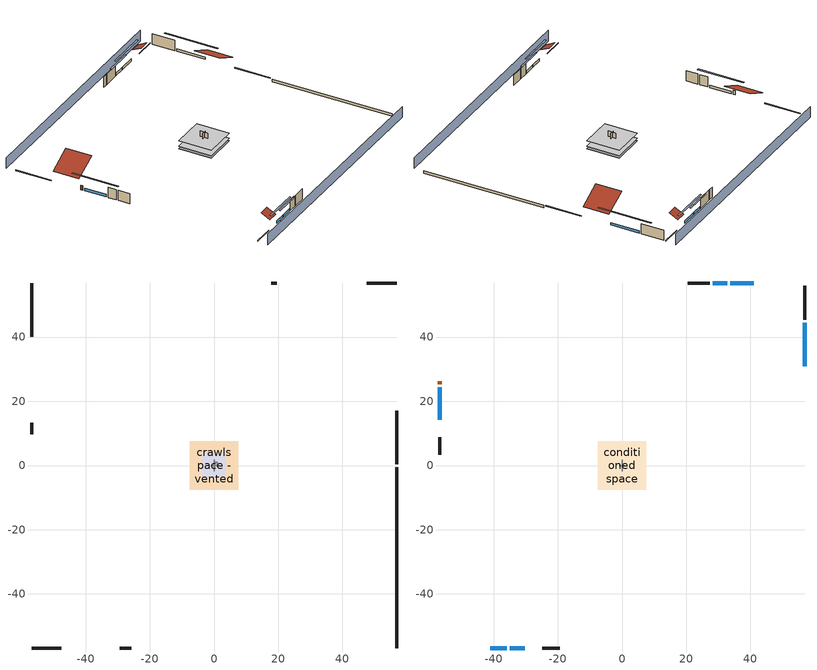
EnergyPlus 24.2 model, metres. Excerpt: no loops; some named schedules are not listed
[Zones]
central ac and furnace airloop ret air zone
 floor adiabatic (AdiabaticConst): 0,0 0,1 1,1 1,0 z0
 wall adiabatic (AdiabaticConst): 0,1 0,0 1,0 1,1 0,1 z0:1
 ceiling adiabatic (AdiabaticConst): 1,0 1,1 0,1 0,0 z1
crawlspace - vented
 floor foundation (Slab2 construction): -7.63,-7.63 -7.63,7.63 7.63,7.63 7.63,-7.63 z-0.91
 wall outside (RimJoist1 construction): 56.83,0.37 56.83,17.04 z0.3:0.61
 wall outside (RimJoist2 construction): -56.83,-56.83 -47.56,-56.83 z0.3:0.61
 wall outside (RimJoist3 construction): -56.83,56.83 -56.83,40.16 z0.3:0.61
 wall outside (RimJoist4 construction): 56.83,56.83 47.56,56.83 z0.3:0.61
 wall foundation (FoundationWall1 construction): 56.83,-56.83 56.83,-0.56 z-0.91:0.3
garage
 floor foundation (Slab1 construction): -3.66,-3.66 -3.66,3.66 3.66,3.66 3.66,-3.66 z0
 wall outside (Wall1 construction): -29.41,-56.83 -25.75,-56.83 z0.3:5.18
 wall outside (Wall2 construction): -56.83,13.34 -56.83,9.69 z0.3:5.18
 wall outside (Wall9 construction): 19.6,56.83 17.77,56.83 z0.3:5.18
 wall to conditioned space (Wall5 construction Reversed): 0,-1.83 0,1.83 z0.3:5.18
 wall to conditioned space (Wall6 construction Reversed): 0.91,0 -0.91,0 z0.3:5.18
conditioned space
 floor to crawlspace - vented (Floor1 construction): -7.63,-7.63 -7.63,7.63 7.63,7.63 7.63,-7.63 z0.3
 floor to garage (Floor2 construction): -3.66,-3.66 -3.66,3.66 3.66,3.66 3.66,-3.66 z0.3
 floor adiabatic (AdiabaticFloorConstruction): -7.63,-7.63 -7.63,7.63 7.63,7.63 7.63,-7.63 z2.74
 wall outside (AdiabaticWallConstruction 1): -56.83,26.25 -56.83,25.34 z0.3:2.34
 wall outside (AdiabaticWallConstruction): 56.83,30.94 56.83,44.41 / -41.03,-56.83 -35.83,-56.83 z0.3:1.48; -34.9,-56.83 -30.34,-56.83 / 32.81,56.83 28.25,56.83 z0.3:1.49; -56.83,24.41 -56.83,14.27 / 41.03,56.83 33.74,56.83 z0.3:1.51
 wall outside (Wall3 construction): 56.83,45.34 56.83,55.9 z0.3:5.18
 wall outside (Wall4 construction): -24.82,-56.83 -19.31,-56.83 z0.3:5.18
 wall outside (Wall7 construction): -56.83,8.76 -56.83,3.3 z0.3:5.18
 wall outside (Wall8 construction): 27.32,56.83 20.53,56.83 z0.3:5.18
 window (WindowConstruction): 56.83,30.94 56.83,44.41 z0.3:1.48
 window (WindowConstruction 1): -41.03,-56.83 -35.83,-56.83 z0.3:1.48
 window (WindowConstruction 2): -34.9,-56.83 -30.34,-56.83 z0.3:1.49
 window (WindowConstruction 3): -56.83,24.41 -56.83,14.27 z0.3:1.51
 window (WindowConstruction 4): 41.03,56.83 33.74,56.83 z0.3:1.51
 window (WindowConstruction 5): 32.81,56.83 28.25,56.83 z0.3:1.49
 door (Door): -56.83,26.25 -56.83,25.34 z0.3:2.34
 ceiling adiabatic (AdiabaticFloorConstruction): 7.63,-7.63 7.63,7.63 -7.63,7.63 -7.63,-7.63 z2.74
 roof outside (Roof1 construction): 56.83,30.01,5.18 46.05,30.01,10.57 46.05,17.97,10.57 56.83,17.97,5.18
 roof outside (Roof2 construction): -56.83,27.18,5.18 -46.05,27.18,10.57 -46.05,39.23,10.57 -56.83,39.23,5.18
 roof outside (Roof3 construction): -41.95,-56.83,5.18 -41.95,-52.64,7.27 -46.63,-52.64,7.27 -46.63,-56.83,5.18
 roof outside (Roof4 construction): 41.95,56.83,5.18 41.95,52.64,7.27 46.63,52.64,7.27 46.63,56.83,5.18
shading: 56.83,61.4 -56.83,61.4 / -56.83,-61.4 56.83,-61.4 z0:5.18; 56.83,50.16 56.83,25.2 57.44,25.2 57.44,50.16 z7.22; -30.08,-56.83 -46.77,-56.83 -46.77,-57.44 -30.08,-57.44 z7.22; -26.4,-56.83 -38.83,-56.83 -38.83,-57.44 -26.4,-57.44 z5.43; -56.83,8.53 -56.83,30.15 -57.44,30.15 -57.44,8.53 z7.25; 27.99,56.83 46.77,56.83 46.77,57.44 27.99,57.44 z7.25; 24.31,56.83 36.74,56.83 36.74,57.44 24.31,57.44 z5.43
[Building]
Building 1: Terrain=Suburbs
[Site:Location]
Portland Intl Arpt_OR: Latitude {deg}=45.59; Longitude {deg}=-122.6; Time Zone {hr}=-8; Elevation {m}=33; Keep Site Location Information=Yes
[Site:GroundTemperature:Shallow]
10.2558, 8.96328, 8.85977, 9.47314, 11.9355, 14.3863, 16.5111, 17.8571, 17.9714, 16.8767, 14.8061, 12.4304
[Site:WaterMainsTemperature]
Calculation Method=Schedule; Temperature Schedule=mains temperature schedule
[Material] Roughness=Rough; Thermal Absorptance=0.9
Name | Thickness {m} | Conductivity {W/m-K} | Density {kg/m3} | Specific Heat {J/kg-K} | Solar Absorptance | Visible Absorptance
asphalt or fiberglass shingles | 0.00635 | 0.162714 | 1121.4 | 1465.45 | 0.85 | 0.85
concrete 4.0 in. | 0.1016 | 1.803125 | 2242.8 | 837.4 | 0.7 | 0.7
concrete 8.0 in. | 0.2032 | 1.803125 | 2242.8 | 837.4 | 0.7 | 0.7
door material | 0.04445 | 0.0612267 | 512.64 | 1214.23 | 0.7 | 0.7
floor covering | 0.0127 | 0.0433444 | 54.468 | 1339.84 | 0.6 | 0.6
floor rigid ins; wall rigid ins | 0.512978 | 0.029427 | 32.04 | 1214.23 | 0.7 | 0.7
floor stud and cavity | 0.1397 | 0.923637 | 92.3553 | 1139.71 | 0.7 | 0.7
floor stud and cavity 1 | 0.1397 | 1.75129 | 37.0049 | 1207.88 | 0.7 | 0.7
furniture material conditioned space 1; furniture material garage 1 | 0.1524 | 0.115458 | 640.8 | 1214.23 | 0.6 | 0.6
gypsum board | 0.0127 | 0.160291 | 801 | 837.4 | 0.6 | 0.6
osb sheathing 0.5 in.; osb sheathing 0.5 in. 1; osb sheathing 0.5 in. 2 | 0.0127 | 0.115458 | 512.64 | 1214.23 | 0.7 | 0.7
osb sheathing 0.75 in. | 0.01905 | 0.115458 | 512.64 | 1214.23 | 0.7 | 0.7
rim joist stud and cavity | 0.0508 | 0.178688 | 50.32683 | 1063.81 | 0.6 | 0.6
roof rigid ins | 0.103632 | 0.029427 | 32.04 | 1214.23 | 0.7 | 0.7
roof stud and cavity | 0.2032 | 0.0471382 | 78.34581 | 1123.46 | 0.7 | 0.7
soil 0.5 in. | 0.0127 | 1.3848 | 1842.3 | 418.7 | 0.7 | 0.7
wall stud and cavity | 0.1397 | 0.727959 | 139.0536 | 1170.24 | 0.6 | 0.6
wall stud and cavity 1 | 0.1397 | 0.550994 | 139.0536 | 1170.24 | 0.7 | 0.7
wall stud and cavity 2 | 0.1397 | 0.335416 | 139.0536 | 1170.24 | 0.7 | 0.7
wall stud and cavity 3 | 0.0889 | 0.380278 | 52.3479 | 1209.89 | 0.7 | 0.7
wall stud and cavity 4 | 0.0889 | 0.391764 | 83.0341 | 1211.67 | 0.7 | 0.7
wood siding | 0.0254 | 0.102417 | 544.68 | 1172.36 | 0.85 | 0.85
wood siding 1; wood siding 2 | 0.0254 | 0.102417 | 544.68 | 1172.36 | 0.7 | 0.7
[Material:NoMass]
Adiabatic: Roughness=Rough; Thermal Resistance {m2-K/W}=176.1; Thermal Absorptance=0.9; Solar Absorptance=0.7; Visible Absorptance=0.7
[WindowMaterial:SimpleGlazingSystem]
WindowMaterial: U-Factor {W/m2-K}=4.76952; Solar Heat Gain Coefficient=0.63
[Construction]
AdiabaticConst: Adiabatic
AdiabaticFloorConstruction: floor stud and cavity 1, floor rigid ins, osb sheathing 0.75 in., floor covering
AdiabaticWallConstruction: wood siding 1, wall rigid ins, wall stud and cavity 3, gypsum board
AdiabaticWallConstruction 1: wood siding 2, wall rigid ins, wall stud and cavity 3, gypsum board
Door: door material
Floor1 construction; Floor2 construction: floor stud and cavity, osb sheathing 0.75 in., floor covering
FoundationWall1 construction: concrete 8.0 in.
furniture construction conditioned space 1: furniture material conditioned space 1
furniture construction garage 1: furniture material garage 1
PartitionWallConstruction: gypsum board, wall stud and cavity 4, gypsum board
RimJoist1 construction; RimJoist2 construction; RimJoist3 construction; RimJoist4 construction: wood siding, rim joist stud and cavity
Roof1 construction; Roof2 construction; Roof3 construction; Roof4 construction: asphalt or fiberglass shingles, roof rigid ins, osb sheathing 0.75 in., roof stud and cavity, gypsum board
Slab1 construction: concrete 4.0 in.
Slab2 construction: soil 0.5 in.
Wall1 construction; Wall2 construction: wood siding, osb sheathing 0.5 in., wall stud and cavity
Wall3 construction; Wall4 construction: wood siding, osb sheathing 0.5 in., wall stud and cavity 1, gypsum board
Wall5 construction Reversed: gypsum board, wall stud and cavity 2, osb sheathing 0.5 in. 1
Wall6 construction Reversed: gypsum board, wall stud and cavity 2, osb sheathing 0.5 in. 2
Wall7 construction; Wall8 construction: wood siding, osb sheathing 0.5 in. 2, wall stud and cavity 1, gypsum board
Wall9 construction: wood siding, osb sheathing 0.5 in. 2, wall stud and cavity
WindowConstruction; WindowConstruction 1; WindowConstruction 2; WindowConstruction 3; WindowConstruction 4; WindowConstruction 5: WindowMaterial
[Zone] Multiplier=1
Name | Volume {m3} | Part of Total Floor Area
central ac and furnace airloop ret air zone | 1 | No
conditioned space | 1265.65 | Yes
crawlspace - vented | 283.791 | Yes
garage | 130.484 | Yes
[Space]
Name | Zone | Space Type | Volume {m3}
central ac and furnace airloop ret air space | central ac and furnace airloop ret air zone | Plenum Space Type
conditioned space 1 | conditioned space |  | 1265.65
crawlspace - vented 1 | crawlspace - vented |  | 283.791
garage 1 | garage |  | 130.484
[SpaceList]
Plenum Space Type: central ac and furnace airloop ret air space
[OtherEquipment] Design Level Calculation Method=EquipmentLevel
Name | Fuel Type | Zone or ZoneList or Space or SpaceList | Schedule | Design Level {W} | Fraction Latent | Fraction Radiant | Fraction Lost
central ac and furnace airloop_0 RetCondToRP; central ac and furnace airloop_0 RetSensLkToRP | None | central ac and furnace airloop ret air space | Always On Discrete | 0 | 0 | 0 | 0
central ac and furnace airloop_0 RetLatLkToRP | None | central ac and furnace airloop ret air space | Always On Discrete | 0 | 1 | 0 | 0
central ac and furnace airloop_0 SupCondToLv; central ac and furnace airloop_0 SupSensLkToCond; mech vent house fan sensible load; water heater sens | None | conditioned space 1 | Always On Discrete | 0 | 0 | 0 | 0
central ac and furnace airloop_0 SupLatLkToCond; mech vent house fan latent load; water heater lat | None | conditioned space 1 | Always On Discrete | 0 | 1 | 0 | 0
clothes dryer 1 | Electricity | conditioned space 1 | clothes_dryer | 0 | 0.015 | 0.081 | 0.85
cooking range 1 | NaturalGas | conditioned space 1 | cooking_range | 2073.84 | 0.16 | 0.384 | 0.2
general water use latent | None | conditioned space 1 | general water use schedule | 117.996 | 1 | 0 | 0
general water use sensible | None | conditioned space 1 | general water use schedule | -116.29 | 0 | 0.6 | 0
water heater energy adjustment1 | Electricity | conditioned space 1 | Always On Discrete | 0.01 | 0 | 0 | 1
central ac and furnace airloop_0 RetCondToDZ; central ac and furnace airloop_0 SupCondToDZ; central ac and furnace airloop_0 SupSensLkToDZ | None | crawlspace - vented 1 | Always On Discrete | 0 | 0 | 0 | 0
central ac and furnace airloop_0 SupLatLkToDZ | None | crawlspace - vented 1 | Always On Discrete | 0 | 1 | 0 | 0
[SurfaceProperty:IncidentSolarMultiplier] Incident Solar Multiplier=1; Incident Solar Multiplier Schedule=trans schedule winter=0.85 summer=0.7
Window1; Window2; Window3; Window4; Window5; Window6
[InternalMass]
Name | Construction | Zone or ZoneList | Space or SpaceList | Surface Area {m2}
furniture mass conditioned space 1 | furniture construction conditioned space 1 | conditioned space | conditioned space 1 | 207.62
partition wall mass | PartitionWallConstruction | conditioned space | conditioned space 1 | 519.049
furniture mass garage 1 | furniture construction garage 1 | garage | garage 1 | 5.35122
[Lights] Design Level Calculation Method=LightingLevel; Return Air Fraction=0; Fraction Radiant=0.6; Fraction Visible=0.2; Fraction Replaceable=1
Name | Zone or ZoneList or Space or SpaceList | Schedule | Lighting Level {W}
interior lighting | conditioned space 1 | lighting_interior | 666.131
garage lighting | garage 1 | lighting_garage | 8.59938
[People]
occupants: Zone or ZoneList or Space or SpaceList=conditioned space 1; Number of People Schedule=occupants; Number of People Calculation Method=People; Number of People=6; Fraction Radiant=0.314171; Sensible Heat Fraction=0.56303; Activity Level Schedule=occupants activity schedule; Carbon Dioxide Generation Rate {m3/s-W}=0; Enable ASHRAE 55 Comfort Warnings=No; Mean Radiant Temperature Calculation Type=EnclosureAveraged
[ElectricEquipment] Design Level Calculation Method=EquipmentLevel
Name | Zone or ZoneList or Space or SpaceList | Schedule | Design Level {W} | Fraction Latent | Fraction Radiant | Fraction Lost
ceiling fan | conditioned space 1 | ceiling_fan | 18.1438 | 0 | 0.558 | 0
clothes dryer | conditioned space 1 | clothes_dryer | 3065.4 | 0.015 | 0.081 | 0.85
clothes washer | conditioned space 1 | clothes_washer | 199.514 | 0.03 | 0.162 | 0.7
cooking range | conditioned space 1 | cooking_range | 70.7622 | 0.16 | 0.384 | 0.2
dishwasher | conditioned space 1 | dishwasher | 384.648 | 0.3 | 0.18 | 0.4
fridge | conditioned space 1 | fridge schedule | 43.7215 | 0 | 0.6 | 0
mech vent bath fan 0 | conditioned space 1 | mech vent bath fan 0 schedule | 30 | 0 | 0 | 1
mech vent house fan | conditioned space 1 | mech vent house fan schedule | 0 | 0 | 0 | 1
mech vent house fan cfis | conditioned space 1 | mech vent house fan cfis schedule | 0 | 0 | 0 | 0
mech vent range fan 0 | conditioned space 1 | mech vent range fan 0 schedule | 30 | 0 | 0 | 1
misc plug loads | conditioned space 1 | plug_loads_other | 716.566 | 0.021 | 0.558 | 0.049
misc tv | conditioned space 1 | plug_loads_tv | 845.817 | 0 | 0.6 | 0
whole house fan | conditioned space 1 | Always On Discrete | 0 | 0 | 0 | 1
freezer | garage 1 | freezer schedule | 194.914 | 0 | 0.6 | 0
[ZoneInfiltration:DesignFlowRate] Schedule=Always On Discrete
Name | Zone or ZoneList or Space or SpaceList | Design Flow Rate Calculation Method | Design Flow Rate {m3/s} | Air Changes per Hour {1/hr} | Constant Term Coefficient | Temperature Term Coefficient | Velocity Term Coefficient | Velocity Squared Term Coefficient
infil flow; natural vent flow; whole house fan flow | conditioned space 1 | Flow/Zone | 0
crawlspace_vented 1 duct leakage imbalance infil flow | crawlspace - vented 1 | Flow/Zone | 0
infil crawlspace - vented 1 | crawlspace - vented 1 | AirChanges/Hour |  | 2.6013 | 1 | 0 | 0 | 0
[ZoneMixing] Schedule=Always On Continuous; Design Flow Rate Calculation Method=Flow/Zone; Design Flow Rate {m3/s}=0
Name | Zone or Space | Source Zone or Space
central ac and furnace airloop_0 ZoneMixDZToCond mix | conditioned space | crawlspace - vented
central ac and furnace airloop_0 ZoneMixCondToDZ mix | crawlspace - vented | conditioned space
[SurfaceProperty:ExposedFoundationPerimeter] Exposed Perimeter Calculation Method=TotalExposedPerimeter
Name | Total Exposed Perimeter {m}
Slab2 | 56.26608
Slab1 | 18.288
[ZoneInfiltration:EffectiveLeakageArea]
infil garage 1: Zone or Space=garage 1; Schedule=Always On Discrete; Effective Air Leakage Area {cm2}=271.837; Stack Coefficient=0.000129147; Wind Coefficient=4.64657e-05
[AvailabilityManager:Scheduled]
central ac and furnace airloop Availability Manager: Schedule=Always On Discrete
[AirLoopHVAC:ReturnPlenum]
Air Loop HVAC Return Plenum 1: Zone=central ac and furnace airloop ret air zone
[WaterUse:Equipment]
dishwasher: Peak Flow Rate {m3/s}=4.93542e-06; Flow Rate Fraction Schedule=hot_water_dishwasher
[Foundation:Kiva] Wall Depth Below Slab {m}=0.2032
Name | Initial Indoor Air Temperature {C} | Wall Height Above Grade {m}
Foundation Kiva 1 | 13.4258 | 0.1016
Foundation Kiva 2 | 8.58325 | 0.3048
[Foundation:Kiva:Settings]
Soil Conductivity {W/m-K}=1.3848; Soil Density {kg/m3}=1842.3; Soil Specific Heat {J/kg-K}=418.7; Ground Solar Absorptivity=0.9; Ground Thermal Absorptivity=0.9; Ground Surface Roughness {m}=0.03; Far-Field Width {m}=40; Deep-Ground Boundary Condition=ZeroFlux; Deep-Ground Depth {m}=40; Minimum Cell Dimension {m}=0.2; Maximum Cell Growth Coefficient=3; Simulation Timestep=Timestep
[Exterior:Lights]
exterior lighting: Schedule=exterior lighting schedule; Design Level {W}=14.5504
[EnergyManagementSystem:GlobalVariable]
central_ac_and_furnace_airloop_0_DuctImbalLkExhFanEquivCond
central_ac_and_furnace_airloop_0_DuctImbalLkExhFanEquivDZ
central_ac_and_furnace_airloop_0_DuctImbalLkSupFanEquivCond
central_ac_and_furnace_airloop_0_DuctImbalLkSupFanEquivDZ
central_ac_and_furnace_airloop_0_DZ_T
central_ac_and_furnace_airloop_0_DZ_W
central_ac_and_furnace_airloop_0_RetCondToDZ
central_ac_and_furnace_airloop_0_RetCondToRP
central_ac_and_furnace_airloop_0_RetLatLkToRP
central_ac_and_furnace_airloop_0_RetSensLkToRP
central_ac_and_furnace_airloop_0_SupCondToDZ
central_ac_and_furnace_airloop_0_SupCondToLv
central_ac_and_furnace_airloop_0_SupLatLkToCond
central_ac_and_furnace_airloop_0_SupLatLkToDZ
central_ac_and_furnace_airloop_0_SupSensLkToCond
central_ac_and_furnace_airloop_0_SupSensLkToDZ
central_ac_and_furnace_airloop_0_ZoneMixCondToDZ
central_ac_and_furnace_airloop_0_ZoneMixDZToCond
central_ac_and_furnace_airloop_AH_MFR
central_ac_and_furnace_airloop_AH_Tout
central_ac_and_furnace_airloop_AH_VFR
central_ac_and_furnace_airloop_AH_Wout
central_ac_and_furnace_airloop_Fan_RTF
central_ac_and_furnace_airloop_RA_T
central_ac_and_furnace_airloop_Ra_W
infil_program_Qfan
infil_program_Qinf
natural_vent_program_Qnv
natural_vent_program_Qwhf
[EnergyManagementSystem:Sensor]
Name | Output:Variable or Output:Meter Index Key | Output:Variable or Output:Meter
airflow_gain | infil flow | Infiltration Sensible Heat Gain Energy
airflow_gain_1 | natural vent flow | Infiltration Sensible Heat Gain Energy
airflow_gain_2 | whole house fan flow | Infiltration Sensible Heat Gain Energy
airflow_loss | infil flow | Infiltration Sensible Heat Loss Energy
airflow_loss_1 | natural vent flow | Infiltration Sensible Heat Loss Energy
airflow_loss_2 | whole house fan flow | Infiltration Sensible Heat Loss Energy
central_ac_and_furnace_airloop_0_DZ_T_s | crawlspace - vented | Zone Air Temperature
central_ac_and_furnace_airloop_0_DZ_W_s | crawlspace - vented | Zone Mean Air Humidity Ratio
central_ac_and_furnace_airloop_AH_MFR_s | Node 6 | System Node Mass Flow Rate
central_ac_and_furnace_airloop_AH_Tout_s | Node 6 | System Node Temperature
central_ac_and_furnace_airloop_AH_VFR_s | Node 6 | System Node Current Density Volume Flow Rate
central_ac_and_furnace_airloop_AH_Wout_s | Node 6 | System Node Humidity Ratio
central_ac_and_furnace_airloop_RA_T_s | Node 9 | System Node Temperature
central_ac_and_furnace_airloop_Ra_W_s | Node 9 | System Node Humidity Ratio
clg_load_cond |  | Cooling:EnergyTransfer:Zone:CONDITIONED SPACE
clg_load_duct |  | Cooling:EnergyTransfer:Zone:CENTRAL AC AND FURNACE AIRLOOP RET AIR ZONE
clg_sp_s; clg_sp_s_1 | cooling setpoint | Schedule Value
clothes_dryer_exhaust_0_sch_s | clothes_dryer | Schedule Value
cool_season | cooling season schedule | Schedule Value
ducts_conv | central ac and furnace airloop_0 RetCondToRP | Other Equipment Convective Heating Energy
ducts_conv_1 | central ac and furnace airloop_0 RetLatLkToRP | Other Equipment Convective Heating Energy
ducts_conv_2 | central ac and furnace airloop_0 RetSensLkToRP | Other Equipment Convective Heating Energy
ducts_conv_3 | central ac and furnace airloop_0 SupCondToLv | Other Equipment Convective Heating Energy
ducts_conv_4 | central ac and furnace airloop_0 SupLatLkToCond | Other Equipment Convective Heating Energy
ducts_conv_5 | central ac and furnace airloop_0 SupSensLkToCond | Other Equipment Convective Heating Energy
ducts_rad | central ac and furnace airloop_0 RetCondToRP | Other Equipment Radiant Heating Energy
ducts_rad_1 | central ac and furnace airloop_0 RetLatLkToRP | Other Equipment Radiant Heating Energy
ducts_rad_2 | central ac and furnace airloop_0 RetSensLkToRP | Other Equipment Radiant Heating Energy
ducts_rad_3 | central ac and furnace airloop_0 SupCondToLv | Other Equipment Radiant Heating Energy
ducts_rad_4 | central ac and furnace airloop_0 SupLatLkToCond | Other Equipment Radiant Heating Energy
ducts_rad_5 | central ac and furnace airloop_0 SupSensLkToCond | Other Equipment Radiant Heating Energy
htg_load_cond |  | Heating:EnergyTransfer:Zone:CONDITIONED SPACE
htg_load_duct |  | Heating:EnergyTransfer:Zone:CENTRAL AC AND FURNACE AIRLOOP RET AIR ZONE
htg_sp_s; htg_sp_s_1 | heating setpoint | Schedule Value
ig_ee_conv | ceiling fan | Electric Equipment Convective Heating Energy
ig_ee_conv_1 | clothes dryer | Electric Equipment Convective Heating Energy
ig_ee_conv_3 | cooking range | Electric Equipment Convective Heating Energy
ig_ee_conv_4 | dishwasher | Electric Equipment Convective Heating Energy
ig_ee_conv_5 | fridge | Electric Equipment Convective Heating Energy
ig_ee_conv_6 | misc plug loads | Electric Equipment Convective Heating Energy
ig_ee_conv_7 | misc tv | Electric Equipment Convective Heating Energy
ig_ee_conv_8 | whole house fan | Electric Equipment Convective Heating Energy
ig_ee_rad | ceiling fan | Electric Equipment Radiant Heating Energy
ig_ee_rad_1 | clothes dryer | Electric Equipment Radiant Heating Energy
ig_ee_rad_3 | cooking range | Electric Equipment Radiant Heating Energy
ig_ee_rad_4 | dishwasher | Electric Equipment Radiant Heating Energy
ig_ee_rad_5 | fridge | Electric Equipment Radiant Heating Energy
ig_ee_rad_6 | misc plug loads | Electric Equipment Radiant Heating Energy
ig_ee_rad_7 | misc tv | Electric Equipment Radiant Heating Energy
ig_ee_rad_8 | whole house fan | Electric Equipment Radiant Heating Energy
ig_lgt_conv | interior lighting | Lights Convective Heating Energy
ig_lgt_rad | interior lighting | Lights Radiant Heating Energy
ig_lgt_vis | interior lighting | Lights Visible Radiation Heating Energy
ig_oe_conv | clothes dryer 1 | Other Equipment Convective Heating Energy
ig_oe_conv_1 | cooking range 1 | Other Equipment Convective Heating Energy
ig_oe_conv_2 | general water use latent | Other Equipment Convective Heating Energy
ig_oe_conv_3 | general water use sensible | Other Equipment Convective Heating Energy
ig_oe_conv_4 | water heater energy adjustment1 | Other Equipment Convective Heating Energy
ig_oe_conv_5 | water heater lat | Other Equipment Convective Heating Energy
ig_oe_conv_6 | water heater sens | Other Equipment Convective Heating Energy
ig_oe_rad | clothes dryer 1 | Other Equipment Radiant Heating Energy
ig_oe_rad_1 | cooking range 1 | Other Equipment Radiant Heating Energy
ig_oe_rad_2 | general water use latent | Other Equipment Radiant Heating Energy
ig_oe_rad_3 | general water use sensible | Other Equipment Radiant Heating Energy
ig_oe_rad_4 | water heater energy adjustment1 | Other Equipment Radiant Heating Energy
ig_oe_rad_5 | water heater lat | Other Equipment Radiant Heating Energy
ig_oe_rad_6 | water heater sens | Other Equipment Radiant Heating Energy
ig_ppl_conv | occupants | People Convective Heating Energy
ig_ppl_rad | occupants | People Radiant Heating Energy
im_conv | furniture mass conditioned space 1 | Surface Inside Face Convection Heat Gain Energy
im_conv_1 | partition wall mass | Surface Inside Face Convection Heat Gain Energy
im_ig | furniture mass conditioned space 1 | Surface Inside Face Internal Gains Radiation Heat Gain Energy
im_ig_1 | partition wall mass | Surface Inside Face Internal Gains Radiation Heat Gain Energy
im_lgt | furniture mass conditioned space 1 | Surface Inside Face Lights Radiation Heat Gain Energy
im_lgt_1 | partition wall mass | Surface Inside Face Lights Radiation Heat Gain Energy
im_sol | furniture mass conditioned space 1 | Surface Inside Face Solar Radiation Heat Gain Energy
im_sol_1 | partition wall mass | Surface Inside Face Solar Radiation Heat Gain Energy
im_surf | furniture mass conditioned space 1 | Surface Inside Face Net Surface Thermal Radiation Heat Gain Energy
im_surf_1 | partition wall mass | Surface Inside Face Net Surface Thermal Radiation Heat Gain Energy
mech_vent_bath_fan_0_sch_s | mech vent bath fan 0 schedule | Schedule Value
mech_vent_range_fan_0_sch_s | mech vent range fan 0 schedule | Schedule Value
mv_conv | mech vent bath fan 0 | Electric Equipment Convective Heating Energy
mv_conv_1 | mech vent house fan | Electric Equipment Convective Heating Energy
mv_conv_2 | mech vent house fan cfis | Electric Equipment Convective Heating Energy
mv_conv_3 | mech vent range fan 0 | Electric Equipment Convective Heating Energy
mv_conv_4 | mech vent house fan latent load | Other Equipment Convective Heating Energy
mv_conv_5 | mech vent house fan sensible load | Other Equipment Convective Heating Energy
mv_rad | mech vent bath fan 0 | Electric Equipment Radiant Heating Energy
mv_rad_1 | mech vent house fan | Electric Equipment Radiant Heating Energy
mv_rad_2 | mech vent house fan cfis | Electric Equipment Radiant Heating Energy
mv_rad_3 | mech vent range fan 0 | Electric Equipment Radiant Heating Energy
mv_rad_4 | mech vent house fan latent load | Other Equipment Radiant Heating Energy
mv_rad_5 | mech vent house fan sensible load | Other Equipment Radiant Heating Energy
natural_vent_s | natural vent schedule | Schedule Value
out_pb_s |  | Site Outdoor Air Barometric Pressure
out_wt_s |  | Site Outdoor Air Humidity Ratio
site_vw_s |  | Site Wind Speed
ss_back_out | Window1 | Surface Window Shortwave from Zone Back Out Window Heat Transfer Rate
